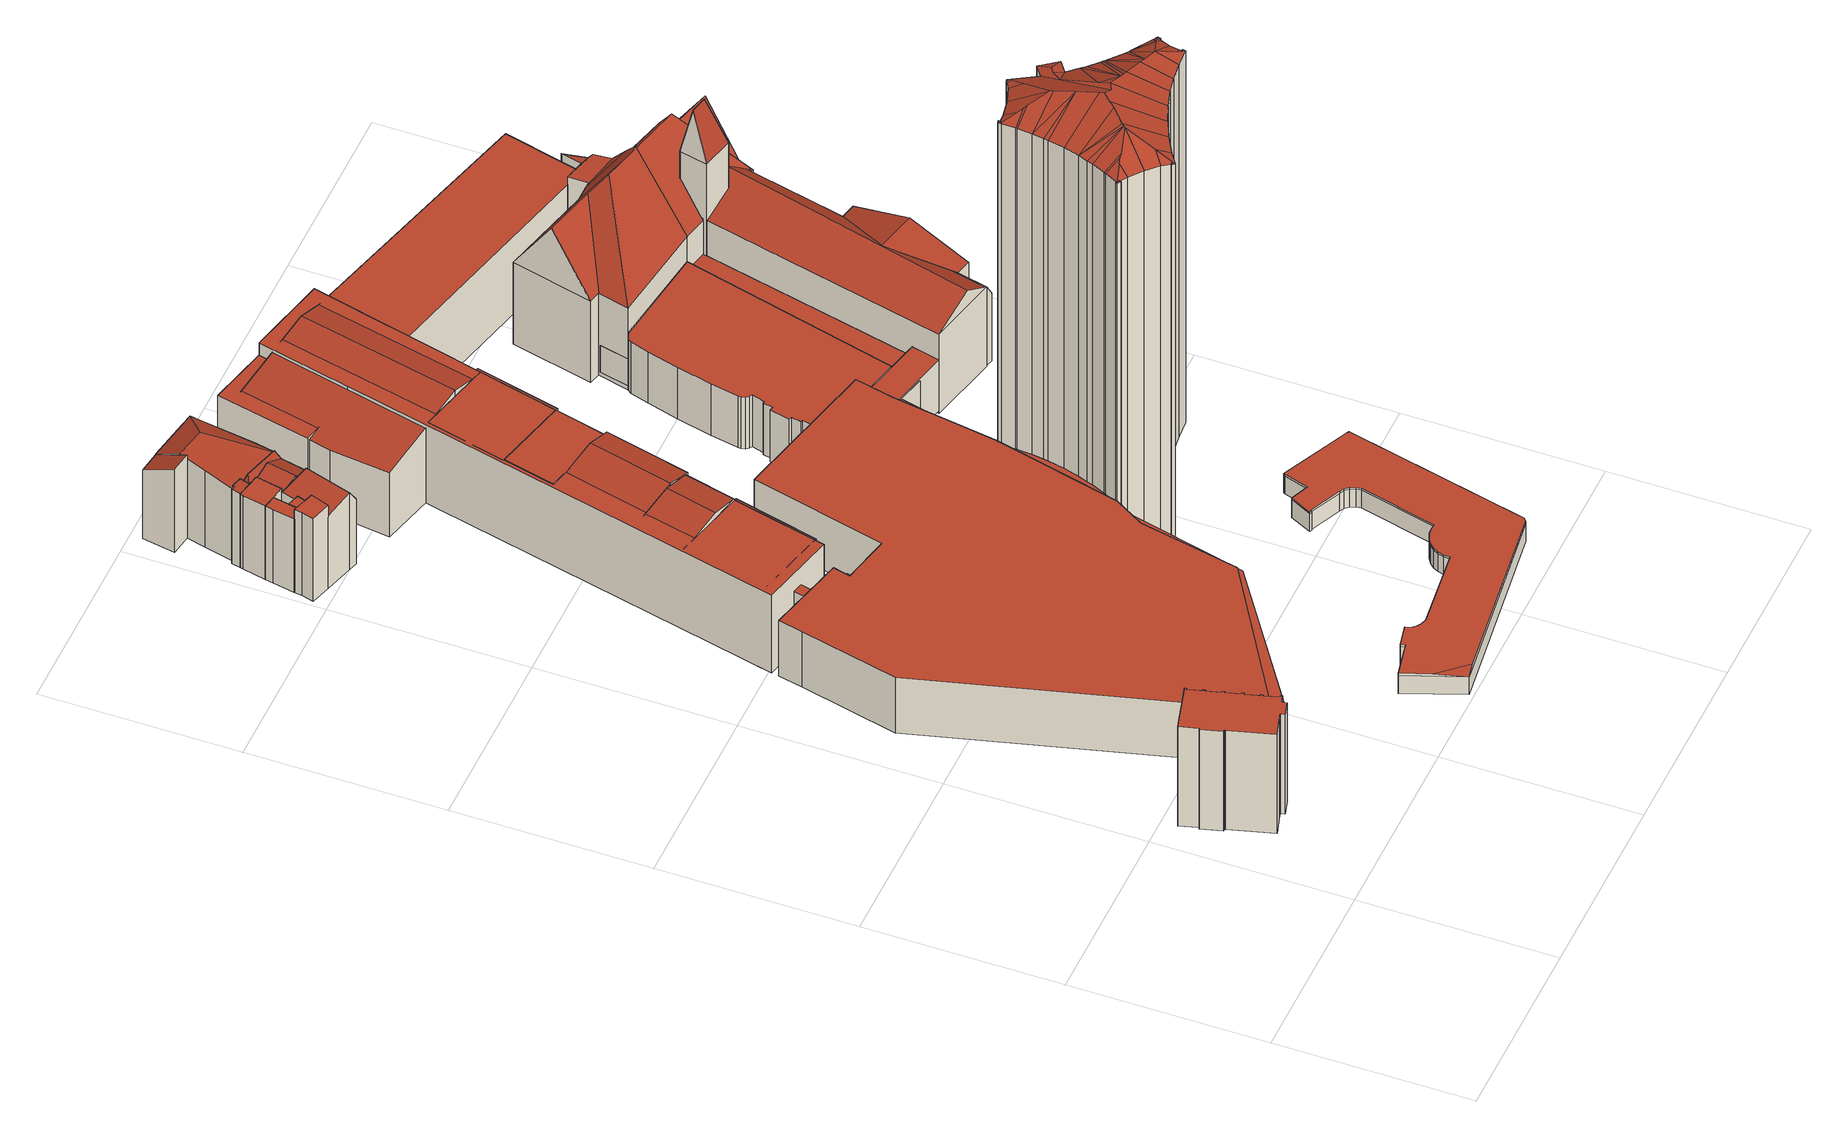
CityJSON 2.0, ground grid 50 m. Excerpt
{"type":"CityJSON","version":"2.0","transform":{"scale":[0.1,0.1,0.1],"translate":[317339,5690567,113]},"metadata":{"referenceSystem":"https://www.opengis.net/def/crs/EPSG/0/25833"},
"CityObjects":{
"building1":{"type":"Building","attributes":{"Dachtyp_tdc":"tdcPolyFlatRoof","Gemeindeschluessel":14713000,"Dachneigung":0,"QualitaetDacherkennung":81,"Geometrietyp2DReferenz":"3000","function":"31001_9998","roofType":"1000","measuredHeight":31.11},"geometry":[{"type":"MultiSurface","lod":"2","boundaries":[[[0,1,2,3]],[[0,4,5,6,7,8,9,10,11,12,13,14,15,16,17,18,19,20,21,22,23,24,25,26,27,28,29,30,31,32,33,34,35,36,37,1]],[[2,38,39,40,41,42,43,44,45,46,47,48,49,50,51,52,53,54,55,56,57,58,59,60,61,62,63,64,65,66,67,68,69,70,71,3]],[[1,37,38,2]],[[37,36,39,38]],[[36,35,40,39]],[[35,34,41,40]],[[34,33,42,41]],[[33,32,43,42]],[[32,31,44,43]],[[31,30,45,44]],[[30,29,46,45]],[[29,28,47,46]],[[28,27,48,47]],[[27,26,49,48]],[[26,25,50,49]],[[25,24,51,50]],[[24,23,52,51]],[[23,22,53,52]],[[22,21,54,53]],[[21,20,55,54]],[[20,19,56,55]],[[19,18,57,56]],[[18,17,58,57]],[[17,16,59,58]],[[16,15,60,59]],[[15,14,61,60]],[[14,13,62,61]],[[13,12,63,62]],[[12,11,64,63]],[[11,10,65,64]],[[10,9,66,65]],[[9,8,67,66]],[[8,7,68,67]],[[7,6,69,68]],[[6,5,70,69]],[[5,4,71,70]],[[4,0,3,71]]],"semantics":{"surfaces":[{"type":"WallSurface"},{"type":"RoofSurface"},{"type":"GroundSurface"}],"values":[0,1,2,0,0,0,0,0,0,0,0,0,0,0,0,0,0,0,0,0,0,0,0,0,0,0,0,0,0,0,0,0,0,0,0,0,0,0]}}]},
"building2":{"type":"Building","attributes":{"name":"Universität Leipzig","Gemeindeschluessel":14713000,"Dachneigung":90,"Dachorientierung":0,"MittlereTraufHoehe":134.16,"QualitaetDacherkennung":13,"ObjektHoehe":17.3,"BodenHoehe":116.87,"Geometrietyp2DReferenz":"3000","AbsoluteHoehe":134.16,"Dachflaeche":7113.53,"function":"31001_3023","roofType":"1000","measuredHeight":17.3,"storeysAboveGround":6},"geometry":[{"type":"MultiSurface","lod":"2","boundaries":[[[72,73,74,75]],[[73,76,77,74]],[[76,78,79,77]],[[78,80,81,79]],[[80,82,83,81]],[[82,84,85,83]],[[84,86,87,85]],[[86,88,89,87]],[[88,90,91,89]],[[90,92,93,91]],[[92,94,95,93]],[[94,96,97,95]],[[96,98,99,97]],[[98,100,101,99]],[[100,72,75,101]],[[100,98,96,94,92,90,88,86,84,82,80,78,76,73,72]],[[75,74,77,79,81,83,85,87,89,91,93,95,97,99,101]]],"semantics":{"surfaces":[{"type":"WallSurface"},{"type":"RoofSurface"},{"type":"GroundSurface"}],"values":[0,0,0,0,0,0,0,0,0,0,0,0,0,0,0,1,2]}}]},
"building3":{"type":"Building","attributes":{"Gemeindeschluessel":14713000,"Geometrietyp2DReferenz":"3000","function":"31001_9998","roofType":"9999"},"children":["building3-1","building3-2","building3-3","building3-4"]},
"building3-1":{"type":"BuildingPart","attributes":{"Dachtyp_tdc":"tdcPolyFlatRoof","Dachneigung":0,"QualitaetDacherkennung":53,"Geometrietyp2DReferenz":"3000","roofType":"1000","measuredHeight":23.1},"parents":["building3"],"geometry":[{"type":"MultiSurface","lod":"2","boundaries":[[[102,103,104,105]],[[103,106,107,104]],[[106,108,109,110,107]],[[111,102,105,112,113]],[[111,108,106,103,102]],[[105,104,107,110,112]],[[113,109,108,111]],[[113,112,110,109]]],"semantics":{"surfaces":[{"type":"WallSurface"},{"type":"RoofSurface"},{"type":"GroundSurface"},{"type":"ClosureSurface"}],"values":[0,0,0,0,1,2,0,3]}}]},
"building3-2":{"type":"BuildingPart","attributes":{"Dachtyp_tdc":"tdcPolyFlatRoof","Dachneigung":0,"QualitaetDacherkennung":44,"Geometrietyp2DReferenz":"3000","roofType":"1000","measuredHeight":12.33},"parents":["building3"],"geometry":[{"type":"MultiSurface","lod":"2","boundaries":[[[109,114,115,110]],[[116,117,118,119]],[[117,120,121,118]],[[120,113,112,121]],[[113,120,117,116,114,109]],[[110,115,119,118,121,112]],[[119,115,114,116]],[[110,112,113,109]]],"semantics":{"surfaces":[{"type":"WallSurface"},{"type":"RoofSurface"},{"type":"GroundSurface"},{"type":"ClosureSurface"}],"values":[0,0,0,0,1,2,3,3]}}]},
"building3-3":{"type":"BuildingPart","attributes":{"Dachtyp_tdc":"tdcPolyFlatRoof","Dachneigung":4.03,"QualitaetDacherkennung":37,"Geometrietyp2DReferenz":"3000","roofType":"2100","measuredHeight":23.24},"parents":["building3"],"geometry":[{"type":"MultiSurface","lod":"2","boundaries":[[[122,123,124,125]],[[123,126,127,124]],[[126,128,129,127]],[[128,130,131,129]],[[130,132,133,131]],[[130,128,126,123,122,132]],[[133,125,124,127,129,131]],[[125,133,132,122]]],"semantics":{"surfaces":[{"type":"WallSurface"},{"type":"RoofSurface"},{"type":"GroundSurface"},{"type":"ClosureSurface"}],"values":[0,0,0,0,0,1,2,3]}}]},
"building3-4":{"type":"BuildingPart","attributes":{"Dachtyp_tdc":"tdcPolyFlatRoof","Dachneigung":0,"QualitaetDacherkennung":37,"Geometrietyp2DReferenz":"3000","roofType":"1000","measuredHeight":23.07},"parents":["building3"],"geometry":[{"type":"MultiSurface","lod":"2","boundaries":[[[134,135,136,115,114]],[[135,137,138,136]],[[137,122,125,138]],[[139,140,133,132]],[[139,141,116,119,140]],[[139,132,122,137,135,134,141]],[[119,115,136,138,125,133,140]],[[114,116,141,134]],[[114,115,119,116]],[[132,133,125,122]]],"semantics":{"surfaces":[{"type":"WallSurface"},{"type":"RoofSurface"},{"type":"GroundSurface"},{"type":"ClosureSurface"}],"values":[0,0,0,0,0,1,2,0,3,3]}}]},
"building4":{"type":"Building","attributes":{"Gemeindeschluessel":14713000,"Geometrietyp2DReferenz":"3000","function":"31001_9998","roofType":"9999"},"children":["building4-1","building4-2","building4-3"]},
"building4-1":{"type":"BuildingPart","attributes":{"Dachtyp_tdc":"tdcPolyFlatRoof","Dachneigung":0,"QualitaetDacherkennung":63,"Geometrietyp2DReferenz":"3000","roofType":"1000","measuredHeight":22.96},"parents":["building4"],"geometry":[{"type":"MultiSurface","lod":"2","boundaries":[[[134,142,143,144]],[[145,146,147,148]],[[146,135,149,147]],[[135,134,144,149]],[[135,146,145,142,134]],[[144,143,148,147,149]],[[148,143,142,145]]],"semantics":{"surfaces":[{"type":"WallSurface"},{"type":"RoofSurface"},{"type":"GroundSurface"},{"type":"ClosureSurface"}],"values":[0,0,0,0,1,2,3]}}]},
"building4-2":{"type":"BuildingPart","attributes":{"Dachtyp_tdc":"tdcGableRoof","Dachneigung":10.94,"QualitaetDacherkennung":43,"Geometrietyp2DReferenz":"3000","roofType":"3100","measuredHeight":23.97},"parents":["building4"],"geometry":[{"type":"MultiSurface","lod":"2","boundaries":[[[150,151,152,153]],[[151,154,155,152]],[[154,156,157,155]],[[156,158,159,157]],[[158,160,161,159]],[[160,162,163,161]],[[162,164,165,163]],[[164,166,167,165]],[[168,150,153,169]],[[164,162,160,158]],[[158,156,154,151,150,168,166,164]],[[153,152,155,157,159,161,163,165,167,169]],[[169,167,166,168]]],"semantics":{"surfaces":[{"type":"WallSurface"},{"type":"RoofSurface"},{"type":"GroundSurface"},{"type":"ClosureSurface"}],"values":[0,0,0,0,0,0,0,0,0,1,1,2,3]}}]},
"building4-3":{"type":"BuildingPart","attributes":{"Dachtyp_tdc":"tdcPolyFlatRoof","Dachneigung":0,"QualitaetDacherkennung":35,"Geometrietyp2DReferenz":"3000","roofType":"1000","measuredHeight":25.94},"parents":["building4"],"geometry":[{"type":"MultiSurface","lod":"2","boundaries":[[[170,171,168,169,143,142]],[[172,173,174,167,166]],[[173,175,176,174]],[[175,177,145,148,176]],[[177,175,173,172,171,170]],[[143,169,167,174,176,148]],[[166,168,171,172]],[[166,167,169,168]],[[142,145,177,170]],[[142,143,148,145]]],"semantics":{"surfaces":[{"type":"WallSurface"},{"type":"RoofSurface"},{"type":"GroundSurface"},{"type":"ClosureSurface"}],"values":[0,0,0,0,1,2,0,3,0,3]}}]},
"building5":{"type":"Building","attributes":{"Gemeindeschluessel":14713000,"Geometrietyp2DReferenz":"3000","function":"31001_9998","roofType":"9999"},"children":["building5-1","building5-2","building5-3","building5-4"]},
"building5-1":{"type":"BuildingPart","attributes":{"Dachtyp_tdc":"tdcPolyFlatRoof","Dachneigung":28.3,"QualitaetDacherkennung":57,"Geometrietyp2DReferenz":"3000","roofType":"2100","measuredHeight":26.01},"parents":["building5"],"geometry":[{"type":"MultiSurface","lod":"2","boundaries":[[[178,179,180,181,182]],[[179,183,184,180]],[[183,185,186,184]],[[185,187,188,186]],[[187,185,183,179,178,189,190]],[[181,180,184,186,188,191]],[[182,189,178]],[[181,191,190,189,182]],[[191,188,187,190]]],"semantics":{"surfaces":[{"type":"WallSurface"},{"type":"RoofSurface"},{"type":"GroundSurface"},{"type":"ClosureSurface"}],"values":[0,0,0,0,1,2,0,3,3]}}]},
"building5-2":{"type":"BuildingPart","attributes":{"Dachtyp_tdc":"tdcFreeFormRoof","Dachneigung":68.15,"QualitaetDacherkennung":16,"Geometrietyp2DReferenz":"3000","roofType":"5000","measuredHeight":24.76},"parents":["building5"],"geometry":[{"type":"MultiSurface","lod":"2","boundaries":[[[192,193,194,195]],[[196,197,198]],[[199,196,198,193]],[[199,193,192]],[[196,199,192,200,201,202,197]],[[195,194,203,204,205,206]],[[203,194,193,198,207]],[[208,207,198,197]],[[208,204,203,207]],[[195,206,200,192]],[[202,208,197]],[[206,205,201,200]],[[205,204,208,202,201]]],"semantics":{"surfaces":[{"type":"WallSurface"},{"type":"RoofSurface"},{"type":"GroundSurface"},{"type":"ClosureSurface"}],"values":[0,1,1,1,1,2,3,0,3,0,0,3,3]}}]},
"building5-3":{"type":"BuildingPart","attributes":{"Dachtyp_tdc":"tdcGableRoof","Dachneigung":29.89,"QualitaetDacherkennung":54,"Geometrietyp2DReferenz":"3000","roofType":"3100","measuredHeight":24.35},"parents":["building5"],"geometry":[{"type":"MultiSurface","lod":"2","boundaries":[[[209,160,210,211]],[[160,212,213,210]],[[212,214,215,213]],[[214,216,200,206,215]],[[217,216,214,212]],[[212,160,209,207,208,202,217]],[[211,210,213,215,206,205,204,203]],[[201,200,216,217]],[[205,206,200,201]],[[202,201,217]],[[205,201,202,208,204]],[[207,203,204,208]],[[209,211,203,207]]],"semantics":{"surfaces":[{"type":"WallSurface"},{"type":"RoofSurface"},{"type":"GroundSurface"},{"type":"ClosureSurface"}],"values":[0,0,0,0,1,1,2,0,3,0,3,3,3]}}]},
"building5-4":{"type":"BuildingPart","attributes":{"Dachtyp_tdc":"tdcHipAndGableRoof","Dachneigung":10.54,"QualitaetDacherkennung":38,"Geometrietyp2DReferenz":"3000","roofType":"5000","measuredHeight":25.19},"parents":["building5"],"geometry":[{"type":"MultiSurface","lod":"2","boundaries":[[[218,182,181,219]],[[220,221,222,188,187]],[[221,223,224,222]],[[223,225,226,224]],[[225,227,228,226]],[[227,229,209,211,228]],[[230,231,232,194,193]],[[231,218,219,232]],[[233,229,227,225,223,234]],[[223,221,220,235,234]],[[235,189,182,218,231,230,233,234]],[[219,181,191,188,222,224,226,228,211,203,194,232]],[[190,189,235]],[[191,181,182,189,190]],[[220,187,190,235]],[[191,190,187,188]],[[207,209,229,233,198]],[[207,203,211,209]],[[193,198,233,230]],[[193,194,203,207,198]]],"semantics":{"surfaces":[{"type":"WallSurface"},{"type":"RoofSurface"},{"type":"GroundSurface"},{"type":"ClosureSurface"}],"values":[0,0,0,0,0,0,0,0,1,1,1,2,0,3,0,3,0,3,0,3]}}]},
"building6":{"type":"Building","attributes":{"name":"Universität Leipzig","Dachtyp_tdc":"tdcPolyFlatRoof","Gemeindeschluessel":14713000,"Dachneigung":0,"QualitaetDacherkennung":23,"Geometrietyp2DReferenz":"3000","function":"31001_3023","roofType":"1000","measuredHeight":16.1},"geometry":[{"type":"MultiSurface","lod":"2","boundaries":[[[236,237,238,239]],[[237,240,241,238]],[[240,242,243,241]],[[242,244,245,243]],[[242,240,237,236,246,247,248,249,250,251,252,253,254,255,256,257,258,259,260,261,262,263,264,265,266,267,268,269,270,271,272,273,274,275,276,277,278,279,280,281,282,283,284,285,286,287,288,289,290,291,244]],[[245,292,293,294,295,296,297,298,299,300,301,302,303,304,305,306,307,308,309,310,311,312,313,314,315,316,317,318,319,320,321,322,323,324,325,326,327,328,329,330,331,332,333,334,335,336,337,239,238,241,243]],[[244,291,292,245]],[[291,290,293,292]],[[290,289,294,293]],[[289,288,295,294]],[[288,287,296,295]],[[287,286,297,296]],[[286,285,298,297]],[[285,284,299,298]],[[284,283,300,299]],[[283,282,301,300]],[[282,281,302,301]],[[281,280,303,302]],[[280,279,304,303]],[[279,278,305,304]],[[278,277,306,305]],[[277,276,307,306]],[[276,275,308,307]],[[275,274,309,308]],[[274,273,310,309]],[[273,272,311,310]],[[272,271,312,311]],[[271,270,313,312]],[[270,269,314,313]],[[269,268,315,314]],[[268,267,316,315]],[[267,266,317,316]],[[266,265,318,317]],[[265,264,319,318]],[[264,263,320,319]],[[263,262,321,320]],[[262,261,322,321]],[[261,260,323,322]],[[260,259,324,323]],[[259,258,325,324]],[[258,257,326,325]],[[257,256,327,326]],[[256,255,328,327]],[[255,254,329,328]],[[254,253,330,329]],[[253,252,331,330]],[[252,251,332,331]],[[251,250,333,332]],[[250,249,334,333]],[[249,248,335,334]],[[248,247,336,335]],[[247,246,337,336]],[[246,236,239,337]]],"semantics":{"surfaces":[{"type":"WallSurface"},{"type":"RoofSurface"},{"type":"GroundSurface"}],"values":[0,0,0,0,1,2,0,0,0,0,0,0,0,0,0,0,0,0,0,0,0,0,0,0,0,0,0,0,0,0,0,0,0,0,0,0,0,0,0,0,0,0,0,0,0,0,0,0,0,0,0,0,0]}}]},
"building7":{"type":"Building","attributes":{"name":"Moritzbastei","Dachtyp_tdc":"tdcFreeFormRoof","Gemeindeschluessel":14713000,"Dachneigung":0.142,"QualitaetDacherkennung":66,"Geometrietyp2DReferenz":"3000","function":"31001_9998","roofType":"5000","measuredHeight":6.24},"geometry":[{"type":"MultiSurface","lod":"2","boundaries":[[[338,339,340,341]],[[339,342,343,340]],[[342,344,345,343]],[[344,346,347,345]],[[346,348,349,347]],[[348,350,351,349]],[[350,352,353,351]],[[354,355,356]],[[357,358,359]],[[360,361,362,363,364,365,366,367,368,369,370,371,372,373,374,375,376,377,378,379,380,381,382,355,354,383,384,359,358,385,386,387,388,389,390,391]],[[338,391,390,339]],[[392,360,391,338]],[[339,390,389,342]],[[342,389,388,344]],[[344,388,387,346]],[[346,387,386,348]],[[348,386,385,350]],[[350,385,358,357,352]],[[393,384,383,394]],[[352,357,359,384,393]],[[394,383,354,356]],[[395,382,381,396]],[[356,355,382,395]],[[396,381,380,397]],[[397,380,379,398]],[[398,379,378,399]],[[399,378,377,400]],[[400,377,376,401]],[[401,376,375,402]],[[402,375,374,403]],[[403,374,373,404]],[[404,373,372,405]],[[405,372,371,406]],[[406,371,370,407]],[[407,370,369,408]],[[408,369,368,409]],[[409,368,367,410]],[[410,367,366,411]],[[411,366,365,412]],[[412,365,364,413]],[[413,364,363,414]],[[414,363,362,415]],[[415,362,361,416]],[[416,361,360,392]],[[353,417,418,419,420,421,422,423,424,425,426,427,428,429,430,431,432,433,434,435,436,437,438,439,440,441,442,341,340,343,345,347,349,351]],[[352,393,417,353]],[[393,394,418,417]],[[394,356,419,418]],[[356,395,420,419]],[[395,396,421,420]],[[396,397,422,421]],[[397,398,423,422]],[[398,399,424,423]],[[399,400,425,424]],[[400,401,426,425]],[[401,402,427,426]],[[402,403,428,427]],[[403,404,429,428]],[[404,405,430,429]],[[405,406,431,430]],[[406,407,432,431]],[[407,408,433,432]],[[408,409,434,433]],[[409,410,435,434]],[[410,411,436,435]],[[411,412,437,436]],[[412,413,438,437]],[[413,414,439,438]],[[414,415,440,439]],[[415,416,441,440]],[[416,392,442,441]],[[392,338,341,442]]],"semantics":{"surfaces":[{"type":"WallSurface"},{"type":"RoofSurface"},{"type":"GroundSurface"}],"values":[0,0,0,0,0,0,0,1,1,1,0,0,0,0,0,0,0,0,0,0,0,0,0,0,0,0,0,0,0,0,0,0,0,0,0,0,0,0,0,0,0,0,0,0,2,0,0,0,0,0,0,0,0,0,0,0,0,0,0,0,0,0,0,0,0,0,0,0,0,0,0,0]}}]},
"building8":{"type":"Building","attributes":{"name":"Universität Leipzig","Gemeindeschluessel":14713000,"Dachneigung":90,"Dachorientierung":0,"MittlereTraufHoehe":138.31,"QualitaetDacherkennung":62,"ObjektHoehe":24.45,"BodenHoehe":113.86,"Geometrietyp2DReferenz":"3000","AbsoluteHoehe":138.31,"Dachflaeche":2946.53,"function":"31001_3023","roofType":"1000","measuredHeight":24.45,"storeysAboveGround":8},"children":["building8-1"],"geometry":[{"type":"MultiSurface","lod":"2","boundaries":[[[443,444,445,446]],[[444,447,448,445]],[[447,449,450,448]],[[449,451,452,450]],[[451,453,454,455,452]],[[456,457,458,459,460]],[[457,461,462,458]],[[461,443,446,462]],[[461,457,456,453,451,449,447,444,443]],[[446,445,448,450,452,455,459,458,462]],[[460,454,453,456]],[[460,459,455,454]]],"semantics":{"surfaces":[{"type":"WallSurface"},{"type":"RoofSurface"},{"type":"GroundSurface"},{"type":"ClosureSurface"}],"values":[0,0,0,0,0,0,0,0,1,2,0,3]}}]},
"building8-1":{"type":"BuildingPart","attributes":{"Dachneigung":90,"Dachorientierung":0,"MittlereTraufHoehe":134.53,"QualitaetDacherkennung":92,"BodenHoehe":113.86,"ObjektTeilHoehe":20.67,"Geometrietyp2DReferenz":"3000","AbsoluteHoehe":134.53,"Dachflaeche":392.34,"roofType":"1000","measuredHeight":20.67,"storeysAboveGround":7},"parents":["building8"],"geometry":[{"type":"MultiSurface","lod":"2","boundaries":[[[463,464,465,466]],[[464,460,459,465]],[[454,463,466,455]],[[454,460,464,463]],[[466,465,459,455]],[[455,459,460,454]]],"semantics":{"surfaces":[{"type":"WallSurface"},{"type":"RoofSurface"},{"type":"GroundSurface"},{"type":"ClosureSurface"}],"values":[0,0,0,1,2,3]}}]},
"building9":{"type":"Building","attributes":{"name":"Universität Leipzig,City-Hochhaus","Dachtyp_tdc":"tdcFreeFormRoof","Gemeindeschluessel":14713000,"Dachneigung":25.92,"QualitaetDacherkennung":4,"Geometrietyp2DReferenz":"3000","function":"31001_3023","roofType":"5000","measuredHeight":123.13},"geometry":[{"type":"MultiSurface","lod":"2","boundaries":[[[467,468,469,470]],[[468,471,472,469]],[[471,473,474,472]],[[473,475,476,474]],[[475,477,478,476]],[[477,479,480,478]],[[479,481,482,480]],[[481,483,484,482]],[[483,485,486,484]],[[487,488,481,479]],[[489,487,479,477]],[[490,489,477,475]],[[491,492,493,494,490,475,473]],[[495,491,473,471]],[[496,495,471,468]],[[497,496,468,467]],[[497,467,498]],[[492,491,495,496,497,498,499]],[[493,492,499,500]],[[501,494,493,500,502]],[[502,503,501]],[[504,503,502]],[[503,504,505]],[[506,503,505,507]],[[508,509,510,506,507,511]],[[511,512,508]],[[511,513,512]],[[514,513,511]],[[513,514,515]],[[516,517,513,515,518]],[[519,516,518,520]],[[521,522,523,524,519,520,525]],[[526,521,525]],[[526,525,527]],[[522,521,526,527,528]],[[523,522,528,529]],[[524,523,529,530]],[[517,516,519,524,530,531]],[[532,533,517,531,534]],[[535,532,534,536]],[[537,535,536,538]],[[537,538,539]],[[533,532,535,537,539,540]],[[512,513,517,533,540,541]],[[509,508,512,541,542]],[[543,544,510,509,542,545]],[[546,547,548,549,543,545,550]],[[551,546,550,552]],[[553,554,551,552,555]],[[556,557,558,559,553,555,560]],[[556,560,561]],[[557,556,561,562]],[[558,557,562,563]],[[559,558,563,564]],[[565,553,559,564,566]],[[567,568,565,566,569]],[[570,567,569,571]],[[570,571,572]],[[568,567,570,572,573]],[[573,565,568]],[[574,565,573]],[[575,565,574]],[[575,553,565]],[[553,575,554]],[[576,554,575]],[[577,554,576]],[[577,551,554]],[[577,546,551]],[[547,546,577,578]],[[548,547,578,579]],[[580,548,579]],[[581,548,580]],[[582,548,581]],[[548,582,549]],[[583,582,581,584]],[[585,583,584]],[[586,585,584,587]],[[587,588,589,586]],[[544,543,549,582,583,585,586,589,485]],[[488,487,489,490,494,501,503,506,510,544,485,483]],[[488,483,481]],[[486,590,591,592,593,594,595,596,597,598,599,600,601,602,603,604,605,606,607,608,609,610,611,612,613,614,615,616,617,618,619,620,621,622,623,624,625,626,627,628,629,630,631,632,633,634,635,636,637,638,639,640,470,469,472,474,476,478,480,482,484]],[[485,589,590,486]],[[589,588,591,590]],[[588,587,592,591]],[[587,584,593,592]],[[584,581,594,593]],[[581,580,595,594]],[[580,579,596,595]],[[579,578,597,596]],[[578,577,598,597]],[[577,576,599,598]],[[576,575,600,599]],[[575,574,601,600]],[[574,573,602,601]],[[573,572,603,602]],[[572,571,604,603]],[[571,569,605,604]],[[569,566,606,605]],[[566,564,607,606]],[[564,563,608,607]],[[563,562,609,608]],[[562,561,610,609]],[[561,560,611,610]],[[560,555,612,611]],[[555,552,613,612]],[[552,550,614,613]],[[550,545,615,614]],[[545,542,616,615]],[[542,541,617,616]],[[541,540,618,617]],[[540,539,619,618]],[[539,538,620,619]],[[538,536,621,620]],[[536,534,622,621]],[[534,531,623,622]],[[531,530,624,623]],[[530,529,625,624]],[[529,528,626,625]],[[528,527,627,626]],[[527,525,628,627]],[[525,520,629,628]],[[520,518,630,629]],[[518,515,631,630]],[[515,514,632,631]],[[514,511,633,632]],[[511,507,634,633]],[[507,505,635,634]],[[505,504,636,635]],[[504,502,637,636]],[[502,500,638,637]],[[500,499,639,638]],[[499,498,640,639]],[[498,467,470,640]]],"semantics":{"surfaces":[{"type":"WallSurface"},{"type":"RoofSurface"},{"type":"GroundSurface"}],"values":[0,0,0,0,0,0,0,0,0,1,1,1,1,1,1,1,1,1,1,1,1,1,1,1,1,1,1,1,1,1,1,1,1,1,1,1,1,1,1,1,1,1,1,1,1,1,1,1,1,1,1,1,1,1,1,1,1,1,1,1,1,1,1,1,1,1,1,1,1,1,1,1,1,1,1,1,1,1,1,1,1,2,0,0,0,0,0,0,0,0,0,0,0,0,0,0,0,0,0,0,0,0,0,0,0,0,0,0,0,0,0,0,0,0,0,0,0,0,0,0,0,0,0,0,0,0,0,0,0,0,0,0,0,0]}}]},
"building10":{"type":"Building","attributes":{"name":"Universität Leipzig","Gemeindeschluessel":14713000,"Geometrietyp2DReferenz":"3000","function":"31001_3023","roofType":"9999"},"children":["building10-1","building10-2","building10-3","building10-4","building10-5","building10-6","building10-7"]},
"building10-1":{"type":"BuildingPart","attributes":{"Dachtyp_tdc":"tdcGableRoof","Dachneigung":10.62,"QualitaetDacherkennung":14,"Geometrietyp2DReferenz":"3000","roofType":"3100","measuredHeight":25.97},"parents":["building10"],"geometry":[{"type":"MultiSurface","lod":"2","boundaries":[[[641,642,643,644,645]],[[646,647,648,649,650]],[[642,641,651,652,653,654]],[[647,646,655,653,652]],[[645,644,656,650,649]],[[657,643,642]],[[650,656,658,646]],[[656,644,643,657,658]],[[659,648,647]],[[641,645,649,648,659]],[[654,657,642]],[[655,646,658]],[[653,655,658,657,654]],[[647,652,651,659]],[[659,651,641]]],"semantics":{"surfaces":[{"type":"WallSurface"},{"type":"RoofSurface"},{"type":"GroundSurface"},{"type":"ClosureSurface"}],"values":[0,0,1,1,2,0,3,3,0,3,0,3,3,0,3]}}]},
"building10-2":{"type":"BuildingPart","attributes":{"Dachtyp_tdc":"tdcPolyFlatRoof","Dachneigung":0,"QualitaetDacherkennung":72,"Geometrietyp2DReferenz":"3000","roofType":"1000","measuredHeight":24.36},"parents":["building10"],"geometry":[{"type":"MultiSurface","lod":"2","boundaries":[[[660,661,662,663,664]],[[661,665,666,662]],[[665,667,668,666]],[[669,670,671,672]],[[670,673,674,675,671]],[[670,669,667,665,661,660,676,677,678,679,673]],[[675,680,681,663,662,666,668,672,671]],[[679,674,673]],[[682,677,676]],[[681,680,678,677,682]],[[680,675,674,679,678]],[[664,682,676,660]],[[664,663,681,682]],[[672,668,667,669]]],"semantics":{"surfaces":[{"type":"WallSurface"},{"type":"RoofSurface"},{"type":"GroundSurface"},{"type":"ClosureSurface"}],"values":[0,0,0,0,0,1,2,0,0,3,3,0,3,3]}}]},
"building10-3":{"type":"BuildingPart","attributes":{"Dachtyp_tdc":"tdcPolyFlatRoof","Dachneigung":0,"QualitaetDacherkennung":54,"Geometrietyp2DReferenz":"3000","roofType":"1000","measuredHeight":24.32},"parents":["building10"],"geometry":[{"type":"MultiSurface","lod":"2","boundaries":[[[683,684,685,686]],[[684,687,641,645,685]],[[648,688,689,649]],[[688,690,691,689]],[[690,692,693,691]],[[692,694,695,693]],[[694,683,686,695]],[[694,692,690,688,648,659,651,687,684,683]],[[686,685,645,649,689,691,693,695]],[[651,641,687]],[[649,645,641,659,648]],[[659,641,651]]],"semantics":{"surfaces":[{"type":"WallSurface"},{"type":"RoofSurface"},{"type":"GroundSurface"},{"type":"ClosureSurface"}],"values":[0,0,0,0,0,0,0,1,2,0,3,3]}}]},
"building10-4":{"type":"BuildingPart","attributes":{"Dachtyp_tdc":"tdcPolyFlatRoof","Dachneigung":0,"QualitaetDacherkennung":38,"Geometrietyp2DReferenz":"3000","roofType":"1000","measuredHeight":24.53},"parents":["building10"],"geometry":[{"type":"MultiSurface","lod":"2","boundaries":[[[696,697,669,672,698,699]],[[700,701,702,668,667]],[[701,700,697,696,703,704]],[[698,672,668,702,705]],[[667,669,697,700]],[[667,668,672,669]],[[699,703,696]],[[698,705,704,703,699]],[[705,702,701,704]]],"semantics":{"surfaces":[{"type":"WallSurface"},{"type":"RoofSurface"},{"type":"GroundSurface"},{"type":"ClosureSurface"}],"values":[0,0,1,2,0,3,0,3,3]}}]},
"building10-5":{"type":"BuildingPart","attributes":{"Dachtyp_tdc":"tdcGableRoof","Dachneigung":11.26,"QualitaetDacherkennung":13,"Geometrietyp2DReferenz":"3000","roofType":"3100","measuredHeight":26.27},"parents":["building10"],"geometry":[{"type":"MultiSurface","lod":"2","boundaries":[[[706,707,646,650,708]],[[643,709,710,644]],[[709,711,712,710]],[[711,699,698,712]],[[713,714,715,702,701]],[[714,706,708,715]],[[716,703,699,711,709,643,657,654,717]],[[717,707,706,714,713,716]],[[708,650,656,644,710,712,698,705,702,715]],[[655,646,707,717]],[[656,650,646,658]],[[658,646,655]],[[654,653,655,717]],[[656,658,657,643,644]],[[657,658,655,653,654]],[[704,703,716]],[[705,698,699,703,704]],[[713,701,704,716]],[[705,704,701,702]]],"semantics":{"surfaces":[{"type":"WallSurface"},{"type":"RoofSurface"},{"type":"GroundSurface"},{"type":"ClosureSurface"}],"values":[0,0,0,0,0,0,1,1,2,0,3,3,0,3,3,0,3,0,3]}}]},
"building10-6":{"type":"BuildingPart","attributes":{"Dachtyp_tdc":"tdcGableRoof","Dachneigung":13.52,"QualitaetDacherkennung":8,"Geometrietyp2DReferenz":"3000","roofType":"3100","measuredHeight":26.15},"parents":["building10"],"geometry":[{"type":"MultiSurface","lod":"2","boundaries":[[[718,719,720,721]],[[719,664,663,720]],[[674,722,723,675]],[[722,724,725,723]],[[724,726,727,725]],[[726,728,729,727]],[[728,730,731,729]],[[730,732,733,731]],[[728,726,724,722,674,679,734]],[[734,677,682,664,719,718,732,730,728]],[[721,720,663,681,680,675,723,725,727,729,731,733]],[[681,663,664,682]],[[678,677,734]],[[680,681,682,677,678]],[[679,678,734]],[[680,678,679,674,675]],[[721,733,732,718]]],"semantics":{"surfaces":[{"type":"WallSurface"},{"type":"RoofSurface"},{"type":"GroundSurface"},{"type":"ClosureSurface"}],"values":[0,0,0,0,0,0,0,0,1,1,2,3,0,3,0,3,3]}}]},
"building10-7":{"type":"BuildingPart","attributes":{"Dachtyp_tdc":"tdcPolyFlatRoof","Dachneigung":0,"QualitaetDacherkennung":33,"Geometrietyp2DReferenz":"3000","roofType":"1000","measuredHeight":24.2},"parents":["building10"],"geometry":[{"type":"MultiSurface","lod":"2","boundaries":[[[735,736,737,738]],[[736,739,740,737]],[[739,741,718,721,740]],[[742,743,744,733,732]],[[743,735,738,744]],[[743,742,741,739,736,735]],[[738,737,740,721,733,744]],[[732,718,741,742]],[[732,733,721,718]]],"semantics":{"surfaces":[{"type":"WallSurface"},{"type":"RoofSurface"},{"type":"GroundSurface"},{"type":"ClosureSurface"}],"values":[0,0,0,0,0,1,2,0,3]}}]},
"building11":{"type":"Building","attributes":{"name":"Universität Leipzig","Gemeindeschluessel":14713000,"Dachneigung":67.08,"Dachorientierung":14.47,"MittlereTraufHoehe":141.17,"QualitaetDacherkennung":100,"ObjektHoehe":29.88,"BodenHoehe":116.36,"Geometrietyp2DReferenz":"3000","AbsoluteHoehe":146.24,"Dachflaeche":1500.41,"function":"31001_3023","roofType":"3100","measuredHeight":29.88,"storeysAboveGround":10},"children":["building11-1","building11-2","building11-3","building11-4","building11-5","building11-6","building11-7","building11-8"],"geometry":[{"type":"MultiSurface","lod":"2","boundaries":[[[745,746,747,748,749,750,751]],[[752,753,754,755,756,757]],[[746,745,758]],[[753,752,759]],[[745,753,759,758]],[[752,746,758,759]],[[755,750,749,760,756]],[[750,755,754,751]],[[754,753,745,751]],[[757,761,762,747,746,752]],[[760,749,748,763]],[[763,748,747,762,761]],[[757,756,760,763,761]]],"semantics":{"surfaces":[{"type":"WallSurface"},{"type":"RoofSurface"},{"type":"GroundSurface"},{"type":"ClosureSurface"}],"values":[0,0,0,0,1,1,2,0,3,0,0,3,3]}}]},
"building11-1":{"type":"BuildingPart","attributes":{"Dachneigung":28.54,"Dachorientierung":0,"MittlereTraufHoehe":139.55,"QualitaetDacherkennung":100,"BodenHoehe":116.61,"ObjektTeilHoehe":24.56,"Geometrietyp2DReferenz":"3000","AbsoluteHoehe":141.17,"Dachflaeche":258.88,"roofType":"2100","measuredHeight":24.56,"storeysAboveGround":8},"parents":["building11"],"geometry":[{"type":"MultiSurface","lod":"2","boundaries":[[[764,745,751,765]],[[753,766,767,754]],[[766,764,765,767]],[[766,753,745,764]],[[765,751,754,767]],[[745,753,754,751]]],"semantics":{"surfaces":[{"type":"WallSurface"},{"type":"RoofSurface"},{"type":"GroundSurface"},{"type":"ClosureSurface"}],"values":[0,0,0,1,2,3]}}]},
"building11-2":{"type":"BuildingPart","attributes":{"Dachneigung":90,"Dachorientierung":0,"MittlereTraufHoehe":133.16,"QualitaetDacherkennung":100,"BodenHoehe":117.42,"ObjektTeilHoehe":15.73,"Geometrietyp2DReferenz":"3000","AbsoluteHoehe":133.16,"Dachflaeche":125.82,"roofType":"1000","measuredHeight":15.73,"storeysAboveGround":5},"parents":["building11"],"geometry":[{"type":"MultiSurface","lod":"2","boundaries":[[[768,769,770,771]],[[769,762,763,770]],[[747,768,771,748]],[[747,762,769,768]],[[771,770,763,748]],[[748,763,762,747]]],"semantics":{"surfaces":[{"type":"WallSurface"},{"type":"RoofSurface"},{"type":"GroundSurface"},{"type":"ClosureSurface"}],"values":[0,0,0,1,2,3]}}]},
"building11-3":{"type":"BuildingPart","attributes":{"Dachneigung":90,"Dachorientierung":0,"MittlereTraufHoehe":124.74,"QualitaetDacherkennung":100,"BodenHoehe":116.44,"ObjektTeilHoehe":8.3,"Geometrietyp2DReferenz":"3000","AbsoluteHoehe":124.74,"Dachflaeche":176.22,"roofType":"1000","measuredHeight":8.3,"storeysAboveGround":3},"parents":["building11"],"geometry":[{"type":"MultiSurface","lod":"2","boundaries":[[[772,773,774,775,776]],[[773,777,778,774]],[[779,780,777,773,772]],[[775,774,778,781,782]],[[781,778,777,780,783]],[[782,781,783,784]],[[784,783,780,779]],[[775,782,784,776]],[[776,784,779,772]]],"semantics":{"surfaces":[{"type":"WallSurface"},{"type":"RoofSurface"},{"type":"GroundSurface"},{"type":"ClosureSurface"}],"values":[0,0,1,2,3,0,3,0,3]}}]},
"building11-4":{"type":"BuildingPart","attributes":{"Dachneigung":13.74,"Dachorientierung":-76.97,"MittlereTraufHoehe":158.66,"QualitaetDacherkennung":100,"BodenHoehe":116.16,"ObjektTeilHoehe":57.62,"Geometrietyp2DReferenz":"3000","AbsoluteHoehe":173.77,"Dachflaeche":258.33,"roofType":"5000","measuredHeight":57.62,"storeysAboveGround":19},"parents":["building11"],"geometry":[{"type":"MultiSurface","lod":"2","boundaries":[[[785,786,787,788]],[[786,789,790,787]],[[789,791,792,790]],[[791,785,788,792]],[[789,786,793]],[[785,791,794]],[[786,785,794,793]],[[791,789,793,794]],[[788,787,790,792]]],"semantics":{"surfaces":[{"type":"WallSurface"},{"type":"RoofSurface"},{"type":"GroundSurface"}],"values":[0,0,0,0,1,0,1,1,2]}}]},
"building11-5":{"type":"BuildingPart","attributes":{"Dachneigung":72.59,"Dachorientierung":-77.82,"MittlereTraufHoehe":141.17,"QualitaetDacherkennung":100,"BodenHoehe":116.86,"ObjektTeilHoehe":29.38,"Geometrietyp2DReferenz":"3000","AbsoluteHoehe":146.24,"Dachflaeche":255.21,"roofType":"3100","measuredHeight":29.38,"storeysAboveGround":10},"parents":["building11"],"geometry":[{"type":"MultiSurface","lod":"2","boundaries":[[[795,796,797,798]],[[796,799,800,797]],[[799,801,802,800]],[[801,795,798,802]],[[799,796,803]],[[795,801,804]],[[796,795,804,803]],[[801,799,803,804]],[[798,797,800,802]]],"semantics":{"surfaces":[{"type":"WallSurface"},{"type":"RoofSurface"},{"type":"GroundSurface"}],"values":[0,0,0,0,0,0,1,1,2]}}]},
"building11-6":{"type":"BuildingPart","attributes":{"Dachneigung":90,"Dachorientierung":0,"MittlereTraufHoehe":130.2,"QualitaetDacherkennung":100,"BodenHoehe":116.36,"ObjektTeilHoehe":13.84,"Geometrietyp2DReferenz":"3000","AbsoluteHoehe":130.2,"Dachflaeche":564.78,"roofType":"1000","measuredHeight":13.84,"storeysAboveGround":5},"parents":["building11"],"geometry":[{"type":"MultiSurface","lod":"2","boundaries":[[[805,757,756,778,777]],[[761,806,807,808,809,760,763]],[[761,757,805,810,811,806]],[[809,778,756,760]],[[809,808,812,813,783,781,778]],[[814,815,807,806,811]],[[777,780,810,805]],[[777,778,781,783,780]],[[783,813,814,811,810,780]],[[812,808,807,815]],[[814,813,812,815]],[[760,756,757,761,763]]],"semantics":{"surfaces":[{"type":"WallSurface"},{"type":"RoofSurface"},{"type":"GroundSurface"},{"type":"ClosureSurface"}],"values":[0,0,1,2,0,0,0,3,3,3,3,3]}}]},
"building11-7":{"type":"BuildingPart","attributes":{"Dachneigung":90,"Dachorientierung":0,"MittlereTraufHoehe":130.2,"QualitaetDacherkennung":100,"BodenHoehe":116.9,"ObjektTeilHoehe":13.3,"Geometrietyp2DReferenz":"3000","AbsoluteHoehe":130.2,"Dachflaeche":891,"roofType":"1000","measuredHeight":13.3,"storeysAboveGround":4},"parents":["building11"],"geometry":[{"type":"MultiSurface","lod":"2","boundaries":[[[816,817,818,819,820]],[[817,821,822,818]],[[823,821,817,816,811,810]],[[783,813,819,818,822,776,784]],[[783,780,810,811,814,813]],[[820,814,811,816]],[[813,814,820,819]],[[779,772,776,822,821,823]],[[779,784,776,772]],[[780,779,823,810]],[[780,783,784,779]]],"semantics":{"surfaces":[{"type":"WallSurface"},{"type":"RoofSurface"},{"type":"GroundSurface"},{"type":"ClosureSurface"}],"values":[0,0,1,2,3,0,3,0,3,0,3]}}]},
"building11-8":{"type":"BuildingPart","attributes":{"Dachneigung":90,"Dachorientierung":0,"MittlereTraufHoehe":124.74,"QualitaetDacherkennung":100,"BodenHoehe":116.9,"ObjektTeilHoehe":7.84,"Geometrietyp2DReferenz":"3000","AbsoluteHoehe":124.74,"Dachflaeche":418.31,"roofType":"1000","measuredHeight":7.84,"storeysAboveGround":3},"parents":["building11"],"geometry":[{"type":"MultiSurface","lod":"2","boundaries":[[[807,824,825,808]],[[824,826,87,825]],[[826,827,828,87]],[[827,829,830,828]],[[829,820,819,830]],[[814,820,829,827,826,824,807,815]],[[812,808,825,87,828,830,819,813]],[[808,812,815,807]],[[813,819,820,814]],[[812,813,814,815]]],"semantics":{"surfaces":[{"type":"WallSurface"},{"type":"RoofSurface"},{"type":"GroundSurface"},{"type":"ClosureSurface"}],"values":[0,0,0,0,0,1,2,3,3,3]}}]},
"building12":{"type":"Building","attributes":{"name":"Universitätskirche St. Pauli,Universität Leipzig","Dachtyp_tdc":"tdcFreeFormRoof","Gemeindeschluessel":14713000,"Dachneigung":57.25,"QualitaetDacherkennung":4,"Geometrietyp2DReferenz":"3000","function":"31001_3041","roofType":"5000","measuredHeight":47.4},"geometry":[{"type":"MultiSurface","lod":"2","boundaries":[[[831,832,833,834]],[[832,835,836,833]],[[835,837,838,836]],[[837,839,840,838]],[[839,841,842,840]],[[841,843,844,842]],[[843,845,846,844]],[[845,847,848,846]],[[847,849,850,848]],[[849,851,852,850]],[[851,853,854,852]],[[853,855,856,854]],[[855,857,858,856]],[[857,859,860,858]],[[859,861,862,860]],[[861,863,864,862]],[[863,865,866,864]],[[865,867,868,866]],[[867,831,834,868]],[[869,870,867,865]],[[871,869,865,863]],[[872,871,863,861]],[[873,874,875,872,861,859]],[[876,877,878,873,859,857]],[[876,857,855]],[[877,876,855,853]],[[878,877,853,851]],[[874,873,878,851,849]],[[879,880,881,875,874,849,847]],[[879,847,845]],[[882,880,879,845,843]],[[883,884,885,882,843,841]],[[883,841,839]],[[884,883,839,837]],[[885,884,837,835]],[[881,880,882,885,835,832]],[[870,869,871,872,875,881,832,831]],[[870,831,867]],[[834,833,836,838,840,842,844,846,848,850,852,854,856,858,860,862,864,866,868]]],"semantics":{"surfaces":[{"type":"WallSurface"},{"type":"RoofSurface"},{"type":"GroundSurface"}],"values":[0,0,0,0,0,0,0,0,0,0,0,0,0,0,0,0,0,0,0,1,1,1,1,1,0,1,1,1,1,1,1,1,0,1,1,1,1,1,2]}}]}
},
"vertices":[
[157,244,360],[141,240,360],[141,240,49],[157,244,49],[160,234,360],[197,244,360],[195,256,360],[213,261,360],[212,267,360],[208,266,360],[198,302,360],[201,303,360],[200,309,360],[196,308,360],[186,344,360],[190,345,360],[188,350,360],[185,349,360],[175,387,360],[178,388,360],[176,393,360],[173,392,360],[163,429,360],[166,429,360],[165,435,360],[162,434,360],[152,471,360],[155,471,360],[154,476,360],[140,472,360],[42,446,360],[33,443,360],[46,396,360],[42,395,360],[57,341,360],[62,342,360],[62,338,360],[94,226,360],[94,226,49],[62,338,49],[62,342,49],[57,341,49],[42,395,49],[46,396,49],[33,443,49],[42,446,49],[140,472,49],[154,476,49],[155,471,49],[152,471,49],[162,434,49],[165,435,49],[166,429,49],[163,429,49],[173,392,49],[176,393,49],[178,388,49],[175,387,49],[185,349,49],[188,350,49],[190,345,49],[186,344,49],[196,308,49],[200,309,49],[201,303,49],[198,302,49],[208,266,49],[212,267,49],[213,261,49],[195,256,49],[197,244,49],[160,234,49],
[82,1150,212],[140,1400,212],[140,1400,39],[82,1150,39],[154,1463,212],[154,1463,39],[360,1413,212],[360,1413,39],[349,1369,212],[349,1369,39],[473,1342,212],[473,1342,39],[557,1686,212],[557,1686,39],[944,1596,212],[944,1596,39],[922,1499,212],[922,1499,39],[880,1227,212],[880,1227,39],[800,902,212],[800,902,39],[755,827,212],[755,827,39],[703,571,212],[703,571,39],[305,325,212],[305,325,39],[282,405,212],[282,405,39],
[92,2607,241],[79,2568,241],[79,2568,10],[92,2607,10],[54,2576,241],[54,2576,10],[61,2616,241],[61,2616,133],[61,2616,10],[85,2609,241],[85,2609,10],[85,2609,133],
[69,2656,133],[69,2656,10],[102,2650,133],[101,2646,133],[101,2646,10],[102,2650,10],[97,2648,133],[97,2648,10],
[51,2730,240],[56,2752,242],[56,2752,10],[51,2730,10],[66,2750,242],[66,2750,10],[67,2755,242],[67,2755,10],[95,2748,242],[95,2748,10],[89,2722,240],[89,2722,10],
[69,2656,240],[35,2663,240],[35,2663,10],[48,2721,240],[48,2721,10],[116,2717,240],[116,2717,10],[102,2650,240],
[54,2576,240],[54,2576,11],[69,2656,11],[21,2586,240],[31,2642,240],[31,2642,11],[21,2586,11],[35,2663,11],
[92,2607,236],[85,2609,234],[85,2609,11],[92,2607,11],[97,2648,234],[97,2648,11],[101,2646,235],[101,2646,11],[175,2620,250],[175,2620,11],[194,2614,219],[194,2614,11],[159,2492,214],[159,2492,11],[137,2498,250],[137,2498,11],[62,2520,235],[62,2520,11],[79,2568,235],[79,2568,11],
[54,2576,270],[79,2568,270],[62,2520,270],[9,2535,270],[9,2535,11],[18,2566,270],[18,2566,11],[21,2586,270],
[98,2878,265],[43,2886,266],[43,2886,6],[98,2878,6],[98,2878,254],[59,2970,220],[59,2970,6],[60,2971,219],[60,2971,6],[118,2962,219],[118,2962,6],[101,2893,257],[102,2898,255],[102,2898,6],
[89,2722,221],[95,2748,221],[95,2748,6],[89,2722,6],[204,2709,247],[212,2697,221],[216,2716,221],[105,2732,254],[116,2717,221],[160,2708,221],[208,2698,221],[216,2716,6],[212,2697,6],[160,2708,6],[116,2717,6],[216,2716,219],[212,2697,219],
[218,2716,217],[194,2614,6],[218,2716,6],[143,2631,249],[143,2631,6],[101,2646,232],[101,2646,6],[116,2717,232],[160,2708,249],
[86,2830,245],[86,2830,6],[118,2962,221],[231,2944,218],[231,2944,6],[265,2939,217],[265,2939,6],[259,2908,218],[259,2908,6],[230,2763,225],[230,2763,6],[218,2716,228],[95,2748,230],[67,2755,231],[67,2755,6],[216,2716,229],[184,2881,258],[102,2898,258],
[902,2132,199],[1167,2097,199],[1167,2097,38],[902,2132,38],[1006,1465,199],[1006,1465,38],[937,1482,199],[937,1482,38],[872,1217,199],[872,1217,38],[895,2130,199],[885,2126,199],[878,2116,199],[863,2068,199],[841,1987,199],[820,1898,199],[807,1827,199],[806,1819,199],[809,1809,199],[815,1802,199],[821,1798,199],[812,1765,199],[807,1766,199],[801,1740,199],[792,1743,199],[779,1691,199],[788,1689,199],[782,1663,199],[787,1662,199],[773,1603,199],[560,1656,199],[475,1307,199],[356,1336,199],[367,1382,199],[279,1403,199],[300,1491,199],[274,1497,199],[252,1410,199],[175,1429,199],[97,1112,199],[320,294,199],[710,560,199],[797,915,199],[807,909,199],[823,940,199],[825,944,199],[840,978,199],[845,993,199],[854,1018,199],[866,1058,199],[874,1100,199],[876,1112,199],[880,1141,199],[883,1179,199],[883,1183,199],[883,1217,199],[883,1217,38],[883,1183,38],[883,1179,38],[880,1141,38],[876,1112,38],[874,1100,38],[866,1058,38],[854,1018,38],[845,993,38],[840,978,38],[825,944,38],[823,940,38],[807,909,38],[797,915,38],[710,560,38],[320,294,38],[97,1112,38],[175,1429,38],[252,1410,38],[274,1497,38],[300,1491,38],[279,1403,38],[367,1382,38],[356,1336,38],[475,1307,38],[560,1656,38],[773,1603,38],[787,1662,38],[782,1663,38],[788,1689,38],[779,1691,38],[792,1743,38],[801,1740,38],[807,1766,38],[812,1765,38],[821,1798,38],[815,1802,38],[809,1809,38],[806,1819,38],[807,1827,38],[820,1898,38],[841,1987,38],[863,2068,38],[878,2116,38],[885,2126,38],[895,2130,38],
[1057,536,81],[1056,533,81],[1056,533,25],[1057,536,25],[1051,536,81],[1051,536,25],[1078,591,81],[1078,591,25],[1124,572,81],[1124,572,25],[1143,633,81],[1143,633,25],[1146,638,81],[1146,638,25],[1327,554,81],[1327,554,25],[732,10,88],[669,80,88],[697,5,81],[1327,554,85],[1321,556,86],[1326,551,86],[1138,499,86],[1150,493,86],[1159,483,86],[1165,470,86],[1166,457,86],[1118,261,86],[1103,262,86],[1087,260,87],[1072,254,87],[1059,245,87],[1048,233,87],[1040,219,87],[1036,204,87],[1035,188,87],[825,162,87],[811,166,87],[799,173,87],[790,184,87],[786,198,87],[730,186,87],[733,174,87],[673,161,87],[641,154,88],[1205,74,87],[1214,82,87],[1146,638,86],[1143,633,86],[1124,572,86],[1078,591,86],[1051,536,86],[1056,533,86],[1057,536,86],[1138,499,81],[1214,82,81],[1205,74,81],[641,154,81],[673,161,81],[733,174,81],[730,186,81],[786,198,81],[790,184,81],[799,173,81],[811,166,81],[825,162,81],[1035,188,81],[1036,204,81],[1040,219,81],[1048,233,81],[1059,245,81],[1072,254,81],[1087,260,81],[1103,262,81],[1118,261,81],[1166,457,81],[1165,470,81],[1159,483,81],[1150,493,81],[1214,82,25],[1205,74,25],[697,5,25],[641,154,25],[673,161,25],[733,174,25],[730,186,25],[786,198,25],[790,184,25],[799,173,25],[811,166,25],[825,162,25],[1035,188,25],[1036,204,25],[1040,219,25],[1048,233,25],[1059,245,25],[1072,254,25],[1087,260,25],[1103,262,25],[1118,261,25],[1166,457,25],[1165,470,25],[1159,483,25],[1150,493,25],[1138,499,25],
[677,2655,253],[647,2528,253],[647,2528,9],[677,2655,9],[473,1826,253],[473,1826,9],[382,1445,253],[382,1445,9],[185,1492,253],[185,1492,9],[452,2631,253],[452,2631,215],[452,2631,9],[508,2870,253],[718,2821,253],[718,2821,9],[508,2870,9],[508,2870,215],[694,2724,253],[694,2724,9],
[299,2667,215],[351,2907,215],[351,2907,9],[299,2667,9],
[883,1226,1204],[891,1228,1204],[891,1228,41],[883,1226,41],[892,1224,1204],[892,1224,41],[912,1225,1204],[912,1225,41],[955,1233,1204],[955,1233,41],[996,1247,1204],[996,1247,41],[1014,1255,1204],[1014,1255,41],[1014,1259,1204],[1014,1259,41],[1022,1261,1204],[1022,1261,41],[1060,1194,1204],[1060,1194,41],[1021,1252,1206],[1020,1255,1206],[1009,1214,1220],[979,1138,1251],[916,1193,1220],[928,1183,1225],[934,1177,1229],[979,1137,1252],[888,1218,1206],[888,1222,1206],[887,1222,1206],[883,1217,1204],[883,1183,1204],[883,1179,1204],[980,1131,1252],[880,1141,1204],[990,1080,1261],[876,1112,1204],[874,1100,1204],[998,1026,1270],[866,1058,1204],[971,980,1263],[982,994,1267],[999,1013,1272],[854,1018,1204],[939,946,1254],[934,941,1253],[845,993,1204],[840,978,1204],[872,922,1229],[931,937,1252],[825,944,1204],[863,920,1225],[823,940,1204],[808,903,1206],[810,904,1206],[812,907,1206],[848,917,1220],[807,909,1204],[808,904,1206],[803,903,1204],[810,897,1204],[813,899,1204],[829,889,1204],[864,862,1204],[920,858,1222],[920,859,1222],[892,834,1204],[913,815,1206],[906,815,1204],[911,813,1206],[904,812,1204],[911,806,1204],[940,827,1204],[986,853,1204],[1032,874,1204],[1038,1015,1267],[1019,1005,1266],[1079,892,1204],[1099,1001,1252],[1090,1003,1254],[1078,1006,1257],[1038,1016,1267],[1124,905,1204],[1151,989,1241],[1164,913,1204],[1206,975,1231],[1169,984,1237],[1211,919,1204],[1254,927,1206],[1251,927,1206],[1240,937,1212],[1207,975,1231],[1259,922,1204],[1261,930,1204],[1257,931,1204],[1257,936,1204],[1261,962,1204],[1254,992,1212],[1269,986,1204],[1268,997,1206],[1259,994,1210],[1271,990,1204],[1271,995,1206],[1275,989,1204],[1277,998,1204],[1266,1004,1204],[1216,1036,1204],[1210,1040,1204],[1202,1045,1204],[1162,1078,1204],[1158,1082,1204],[1153,1086,1204],[1128,1110,1204],[1118,1121,1204],[1040,1046,1256],[1050,1142,1221],[1093,1149,1204],[1070,1167,1217],[1083,1176,1217],[1121,1170,1204],[1110,1185,1204],[1088,1215,1204],[1088,1215,41],[1110,1185,41],[1121,1170,41],[1093,1149,41],[1118,1121,41],[1128,1110,41],[1153,1086,41],[1158,1082,41],[1162,1078,41],[1202,1045,41],[1210,1040,41],[1216,1036,41],[1266,1004,41],[1277,998,41],[1275,989,41],[1271,990,41],[1269,986,41],[1261,962,41],[1257,936,41],[1257,931,41],[1261,930,41],[1259,922,41],[1211,919,41],[1164,913,41],[1124,905,41],[1079,892,41],[1032,874,41],[986,853,41],[940,827,41],[911,806,41],[904,812,41],[906,815,41],[892,834,41],[864,862,41],[829,889,41],[813,899,41],[810,897,41],[803,903,41],[807,909,41],[823,940,41],[825,944,41],[840,978,41],[845,993,41],[854,1018,41],[866,1058,41],[874,1100,41],[876,1112,41],[880,1141,41],[883,1179,41],[883,1183,41],[883,1217,41],
[246,1733,245],[279,1866,245],[279,1866,244],[279,1866,9],[246,1733,9],[471,1818,256],[439,1686,256],[439,1686,252],[439,1686,9],[471,1818,9],[284,1724,252],[370,1703,269],[402,1835,269],[396,1837,268],[417,1832,266],[417,1832,9],[288,1863,246],[417,1832,253],[373,1702,252],
[611,2385,253],[617,2383,253],[617,2383,9],[611,2385,9],[611,2385,246],[564,2166,253],[564,2166,9],[557,2168,253],[557,2168,9],[364,2215,253],[362,2216,253],[362,2216,9],[364,2215,9],[412,2420,253],[412,2420,246],[412,2420,9],[608,2372,253],[582,2379,253],[514,2395,253],[441,2413,253],[514,2395,9],[608,2372,9],[608,2372,246],
[191,1518,252],[244,1734,252],[244,1734,9],[191,1518,9],[246,1733,252],[446,1684,252],[446,1684,9],[393,1468,252],[393,1468,9],[300,1491,252],[300,1491,9],[274,1497,252],[274,1497,9],
[332,2083,255],[364,2215,255],[332,2083,9],[332,2083,244],[557,2168,255],[524,2036,255],[524,2036,9],[385,2070,255],[470,2049,255],[470,2049,9],
[478,1816,258],[471,1818,259],[478,1816,9],[276,1866,243],[276,1866,9],[330,2083,243],[330,2083,9],[524,2036,259],[532,2034,257],[532,2034,9],[470,2049,272],[417,1832,272],
[656,2565,245],[645,2521,245],[645,2521,9],[656,2565,9],[270,2455,210],[270,2455,9],[290,2608,207],[290,2608,9],[355,2870,208],[355,2870,9],[607,2808,271],[607,2808,9],[705,2784,245],[705,2784,9],[710,2783,244],[710,2783,9],[514,2395,271],
[1310,2462,251],[1297,2408,251],[1297,2408,9],[1310,2462,9],[1246,2420,251],[1246,2420,9],[656,2565,251],[710,2783,251],[1347,2612,251],[1347,2612,9],
[1265,1408,282],[1083,1450,282],[1083,1450,202],[1083,1450,44],[1083,1450,34],[1265,1408,34],[1265,1408,36],[1241,2132,282],[1423,2090,282],[1423,2090,36],[1423,2090,34],[1241,2132,34],[1241,2132,172],[1191,1425,332],[1367,2103,332],[1100,1522,34],[1100,1522,172],[1100,1522,202],[1100,1522,44],
[1283,1404,249],[1283,1404,36],[1440,2086,249],[1440,2086,36],
[920,1486,202],[936,1560,202],[936,1560,44],[920,1486,44],
[900,2123,117],[920,2208,117],[920,2208,34],[900,2123,34],[900,2123,39],[1153,2152,117],[1153,2152,34],[1002,2119,117],[1137,2081,117],[1137,2081,34],[1002,2119,34],[1137,2081,39],[1002,2119,39],
[1244,2146,457],[1327,2127,457],[1327,2127,32],[1244,2146,32],[1311,2055,457],[1311,2055,32],[1227,2074,457],[1227,2074,32],[1277,2100,608],[1235,2110,608],
[1355,1795,282],[1395,1786,282],[1395,1786,39],[1355,1795,39],[1324,1476,282],[1324,1476,39],[1284,1485,282],[1284,1485,39],[1360,1634,332],[1252,1658,332],
[1153,2152,172],[1012,1542,172],[1012,1542,117],[1012,1542,39],[1012,1542,34],[1137,2081,172],[1056,1731,172],[1020,1576,39],[1056,1731,39],[1056,1731,117],[1020,1576,117],
[921,1762,172],[816,1809,172],[816,1809,39],[921,1762,39],[921,1762,117],[889,2123,172],[889,2123,39],[1002,2119,172],
[936,1560,117],[936,1560,39],[944,1596,117],[784,1633,117],[784,1633,39],[825,1805,117],[825,1805,39],
[1310,2462,276],[1321,2336,276],[1321,2336,21],[1310,2462,21],[1486,2295,276],[1486,2295,21],[1480,2268,276],[1480,2268,21],[1489,2266,276],[1489,2266,21],[1444,2085,276],[1444,2085,21],[1435,2087,276],[1435,2087,21],[1424,2041,276],[1424,2041,21],[1417,2043,276],[1417,2043,21],[1167,2097,276],[1167,2097,21],[902,2132,276],[902,2132,21],[922,2213,276],[922,2213,21],[892,2220,276],[892,2220,21],[943,2429,276],[943,2429,21],[1188,2369,276],[1188,2369,21],[1230,2369,276],[1230,2369,21],[1246,2368,276],[1246,2368,21],[1246,2420,276],[1246,2420,21],[1297,2408,276],[1297,2408,21],[1282,2374,331],[1305,2394,293],[1284,2327,334],[1226,2268,432],[1173,2233,486],[1191,2232,488],[1193,2232,489],[918,2325,443],[1052,2292,443],[1077,2251,495],[1419,2051,288],[1326,2199,482],[1196,2228,485],[1356,2217,443],[1467,2175,420],[1367,2200,421],[1357,2217,443]
]}
